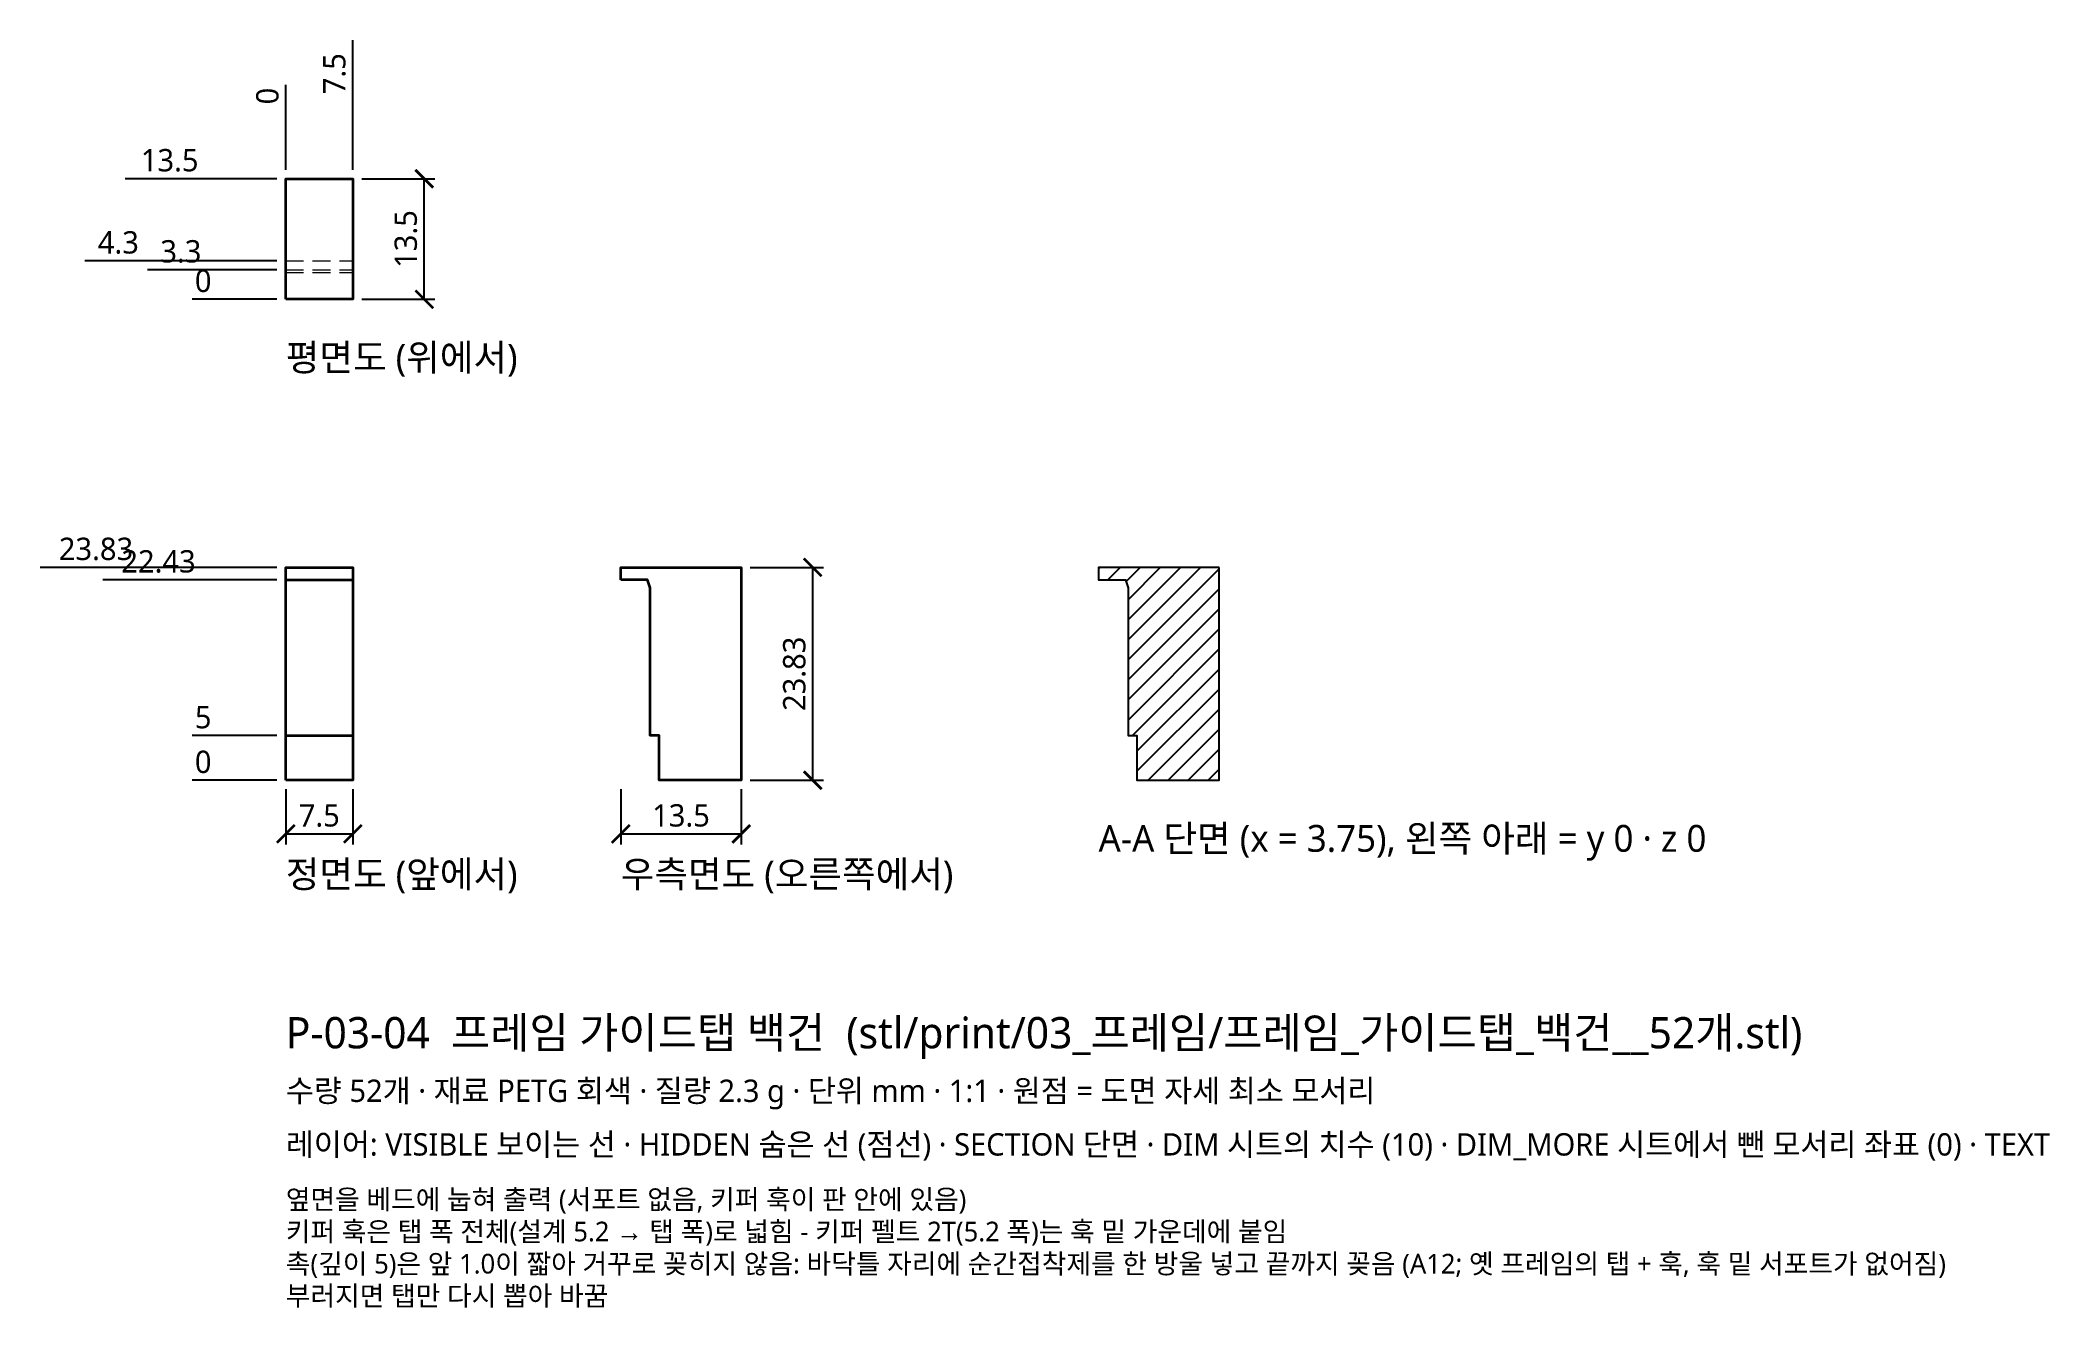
# Model space of a CAD drawing. Header units: millimetres. Extents: x -28 to 198, y -59 to 83.
import ezdxf

# ---------------------------------------------------------------- set-up
doc = ezdxf.new("R2010")
doc.units = ezdxf.units.MM
doc.linetypes.add('HIDDEN', pattern=[3, 2, -1])
for name, color, linetype, lineweight in [('DIM', 4, 'CONTINUOUS', 13), ('HIDDEN', 8, 'HIDDEN', 18), ('SECTION', 5, 'CONTINUOUS', 25), ('TEXT', 7, 'CONTINUOUS', 18), ('VISIBLE', 7, 'CONTINUOUS', 35)]:
    doc.layers.add(name, color=color, linetype=linetype, lineweight=lineweight)
doc.styles.add('KR', font='malgun.ttf')
doc.dimstyles.new('TOCCATA', dxfattribs={"dimtxt": 2.5, "dimasz": 2, "dimexe": 1.2, "dimexo": 1, "dimgap": 0.8, "dimtad": 1, "dimdsep": 46, "dimtxsty": 'KR', "dimblk": 'ARCHTICK', "dimcen": 2.5, "dimazin": 3, "dimtfac": 0.5, "dimtmove": 2, "dimatfit": 3})

# ---------------------------------------------------------------- blocks, each defined once
blk = doc.blocks.new('_ARCHTICK')
at = {"color": 0, "linetype": 'BYBLOCK', "const_width": 0.15}
blk.add_lwpolyline([(-0.5, -0.5), (0.5, 0.5)], dxfattribs=at)

msp = doc.modelspace()

# ---------------------------------------------------------------- hatches: boundary and pattern name
at = {"layer": 'SECTION'}
h = msp.add_hatch(dxfattribs=at)
h.set_pattern_fill('ANSI31', scale=0.5)
h.paths.add_polyline_path([(104.5, 23.83), (91, 23.83), (91, 22.43), (94, 22.43), (94.3, 21.53), (94.3, 5), (95.3, 5), (95.3, 0), (104.5, 0)])

# ---------------------------------------------------------------- linework, layer by layer
at = {"layer": 'HIDDEN'}
for points in [[(0, 58.13), (7.5, 58.13)], [(0, 57.13), (7.5, 57.13)], [(0, 56.83), (7.5, 56.83)]]:
    msp.add_lwpolyline(points, dxfattribs=at)
at = {"layer": 'SECTION'}
msp.add_lwpolyline([(104.5, 23.83), (91, 23.83), (91, 22.43), (94, 22.43), (94.3, 21.53), (94.3, 5), (95.3, 5), (95.3, 0), (104.5, 0)], close=True, dxfattribs=at)
at = {"layer": 'VISIBLE'}
for points in [[(0, 53.83), (0, 67.33), (7.5, 67.33), (7.5, 53.83), (0, 53.83)], [(0, 0), (0, 23.83), (7.5, 23.83), (7.5, 0), (0, 0)], [(37.5, 22.43), (37.5, 23.83), (51, 23.83), (51, 0), (41.8, 0), (41.8, 5), (40.8, 5), (40.8, 21.53), (40.5, 22.43), (37.5, 22.43)], [(0, 22.43), (7.5, 22.43)], [(0, 5), (7.5, 5)]]:
    msp.add_lwpolyline(points, dxfattribs=at)

# ---------------------------------------------------------------- texts
at = {"layer": 'TEXT', "style": 'KR'}
for s, height, p in [('평면도 (위에서)', 3, (0, 45.83)), ('A-A 단면 (x = 3.75), 왼쪽 아래 = y 0 · z 0', 3, (91, -8)), ('정면도 (앞에서)', 3, (0, -12)), ('우측면도 (오른쪽에서)', 3, (37.5, -12)), ('P-03-04  프레임 가이드탭 백건  (stl/print/03_프레임/프레임_가이드탭_백건__52개.stl)', 3.5, (0, -30)), ('수량 52개 · 재료 PETG 회색 · 질량 2.3 g · 단위 mm · 1:1 · 원점 = 도면 자세 최소 모서리', 2.5, (0, -36)), ('레이어: VISIBLE 보이는 선 · HIDDEN 숨은 선 (점선) · SECTION 단면 · DIM 시트의 치수 (10) · DIM_MORE 시트에서 뺀 모서리 좌표 (0) · TEXT', 2.5, (0, -42)), ('옆면을 베드에 눕혀 출력 (서포트 없음, 키퍼 훅이 판 안에 있음)', 2.2, (0, -48)), ('키퍼 훅은 탭 폭 전체(설계 5.2 → 탭 폭)로 넓힘 - 키퍼 펠트 2T(5.2 폭)는 훅 밑 가운데에 붙임', 2.2, (0, -51.6)), ('촉(깊이 5)은 앞 1.0이 짧아 거꾸로 꽂히지 않음: 바닥틀 자리에 순간접착제를 한 방울 넣고 끝까지 꽂음 (A12; 옛 프레임의 탭 + 훅, 훅 밑 서포트가 없어짐)', 2.2, (0, -55.2)), ('부러지면 탭만 다시 뽑아 바꿈', 2.2, (0, -58.8))]:
    msp.add_text(s, height=height, dxfattribs=at).set_placement(p)

# ---------------------------------------------------------------- dimensions: what is measured, and where the dimension line sits
at = {"layer": 'DIM'}
for feature_location, offset, dtype, origin in [((7.5, 67.33), (0, 8), 1, (0, 53.83)), ((0, 67.329999924), (0, 8), 1, (0, 53.829999924)), ((0, 67.33), (-8, 0), 0, (0, 53.83)), ((0, 58.13), (-15, 0), 0, (0, 53.83)), ((0, 57.13), (-8, 0), 0, (0, 53.83)), ((0, 53.829999924), (-8, 0), 0, (0, 53.829999924)), ((0, 23.83), (-15, 0), 0, (0, 0)), ((0, 22.43), (-8, 0), 0, (0, 0)), ((0, 5), (-8, 0), 0, (0, 0)), ((0, 0), (-8, 0), 0, (0, 0))]:
    msp.add_ordinate_dim(feature_location=feature_location, offset=offset, dtype=dtype, origin=origin, dimstyle='TOCCATA', dxfattribs=at).render()
for base, p1, p2 in [((15.5, 53.83), (7.5, 53.83), (7.5, 67.33)), ((59, 0), (51, 0), (51, 23.83))]:
    msp.add_linear_dim(base=base, p1=p1, p2=p2, angle=90, dimstyle='TOCCATA', dxfattribs=at).render()
for base, p1, p2 in [((0, -6), (0, 0), (7.5, 0)), ((37.5, -6), (37.5, 0), (51, 0))]:
    msp.add_linear_dim(base=base, p1=p1, p2=p2, dimstyle='TOCCATA', dxfattribs=at).render()

doc.saveas('drawing.dxf')
